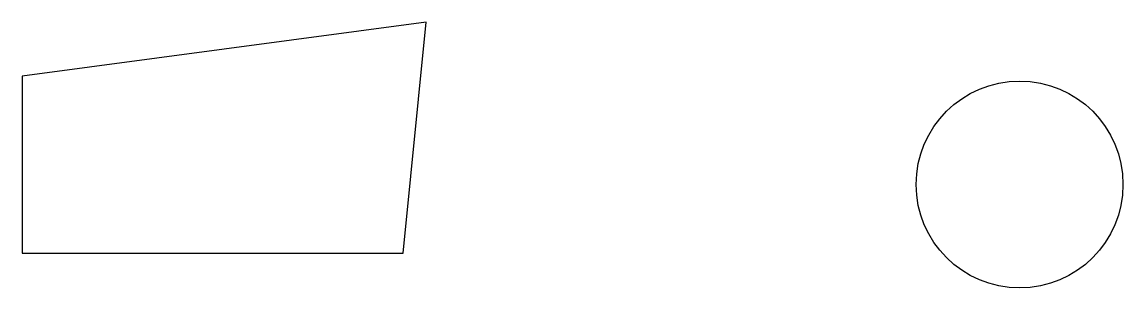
# Paper-space layout '布局2' of a CAD drawing. Extents: x 50.7 to 144.7, y 2.6 to 25.3.
import ezdxf

# ---------------------------------------------------------------- set-up
doc = ezdxf.new("R2010")
doc.units = 0
doc.header["$LTSCALE"] = 10
doc.header["$MEASUREMENT"] = 0

psp = doc.layouts.new('布局2')

# ---------------------------------------------------------------- linework, layer by layer
psp.add_lwpolyline([(50.7, 20.697), (50.7, 5.598), (83.23, 5.598), (85.185, 25.316)], close=True)
psp.add_circle((135.846, 11.46), 8.825)

doc.saveas('drawing.dxf')
